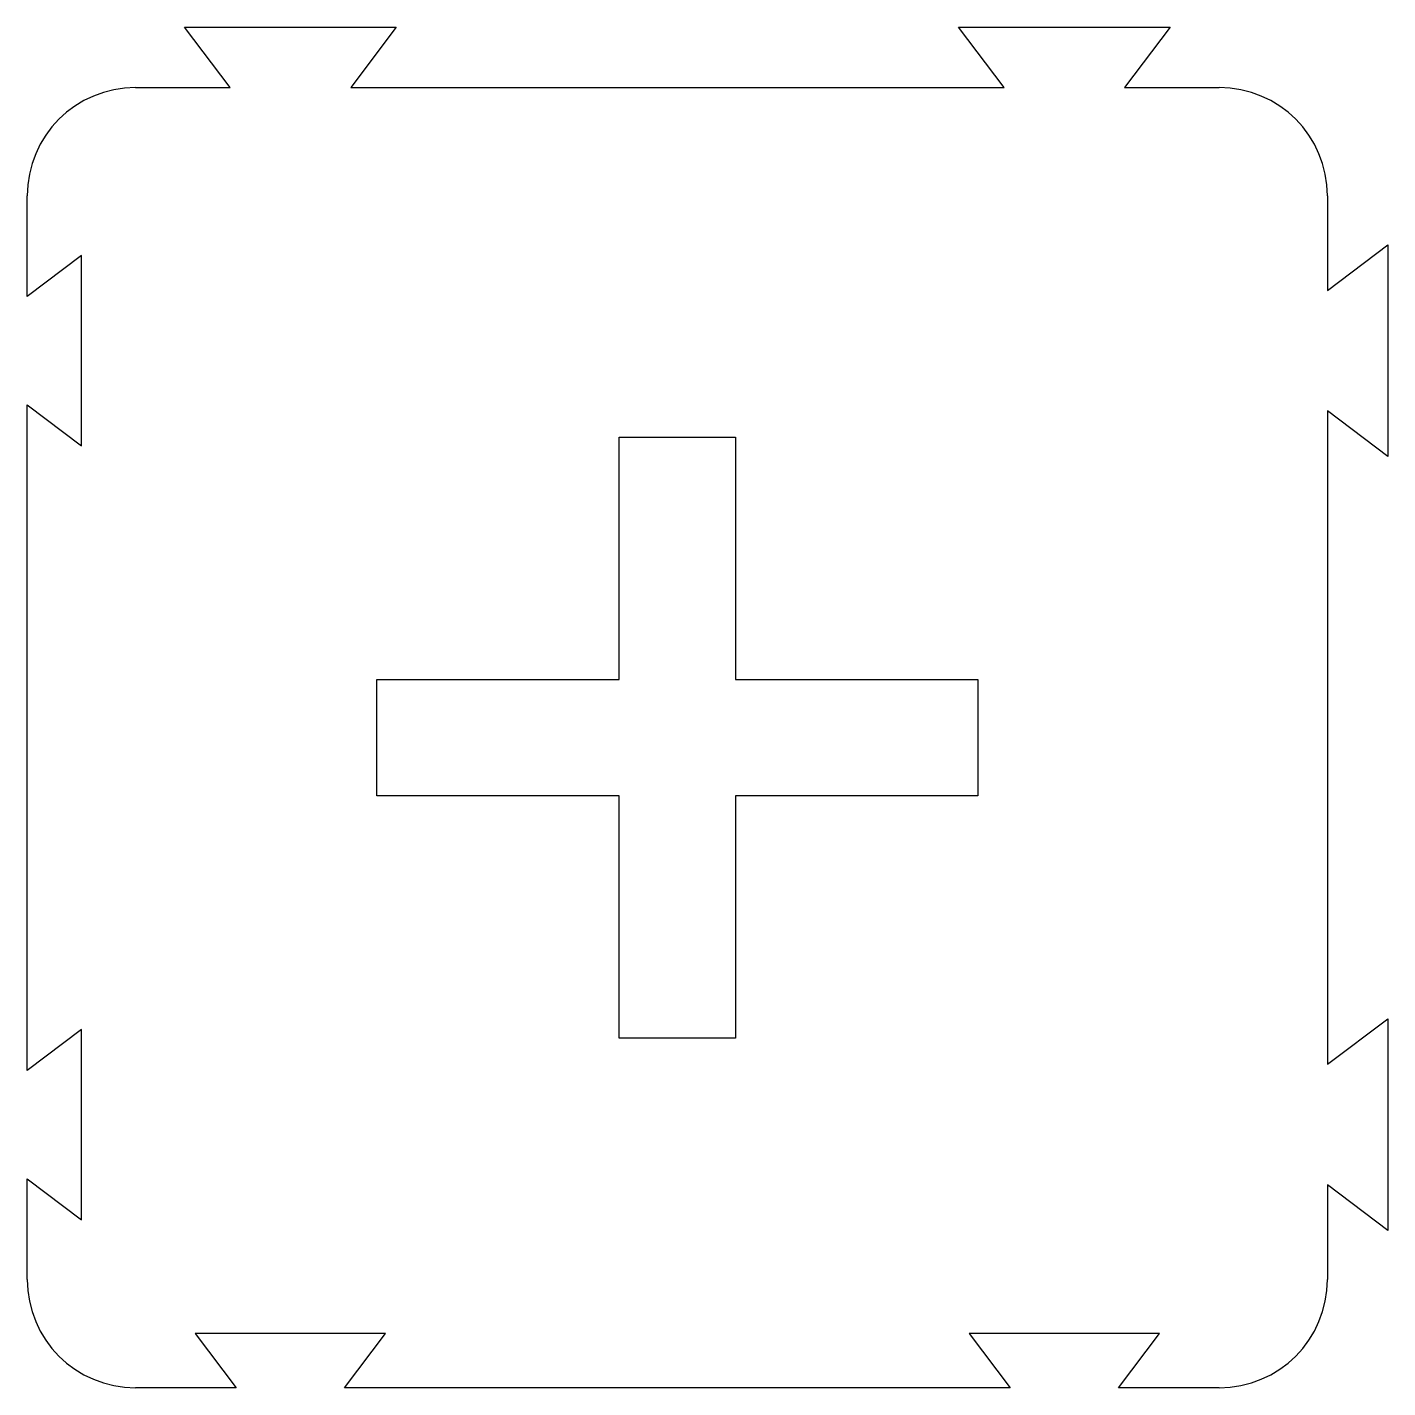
# Model space of a CAD drawing. Extents: x 0 to 33.3, y -31.8 to 1.5.
import ezdxf

# ---------------------------------------------------------------- set-up
doc = ezdxf.new("R2010")
doc.units = 0
doc.layers.add('Shape2DView001', color=7, linetype='CONTINUOUS')

msp = doc.modelspace()

# ---------------------------------------------------------------- linework, layer by layer
at = {"layer": 'Shape2DView001'}
for p, q in [((3.84751, 1.475), (9.02392, 1.475)), ((4.96071, 0), (3.84751, 1.475)), ((9.02392, 1.475), (7.91071, 0)), ((22.7761, 1.475), (27.9525, 1.475)), ((23.8893, 0), (22.7761, 1.475)), ((27.9525, 1.475), (26.8393, 0)), ((2.65, 0), (4.96071, 0)), ((7.91071, 0), (23.8893, 0)), ((26.8393, 0), (29.15, 0)), ((0, -5.11071), (0, -2.65)), ((31.8, -2.65), (31.8, -4.96071)), ((31.8, -4.96071), (33.275, -3.84751)), ((33.275, -3.84751), (33.275, -9.02392)), ((1.325, -4.11071), (0, -5.11071)), ((1.325, -8.76071), (1.325, -4.11071)), ((0, -24.0393), (0, -7.76071)), ((0, -7.76071), (1.325, -8.76071)), ((31.8, -7.91071), (31.8, -23.8893)), ((33.275, -9.02392), (31.8, -7.91071)), ((14.475, -14.475), (14.475, -8.55)), ((14.475, -8.55), (17.325, -8.55)), ((17.325, -8.55), (17.325, -14.475)), ((8.55, -14.475), (14.475, -14.475)), ((8.55, -17.325), (8.55, -14.475)), ((17.325, -14.475), (23.25, -14.475)), ((23.25, -14.475), (23.25, -17.325)), ((14.475, -17.325), (8.55, -17.325)), ((14.475, -23.25), (14.475, -17.325)), ((23.25, -17.325), (17.325, -17.325)), ((17.325, -17.325), (17.325, -23.25)), ((31.8, -23.8893), (33.275, -22.7761)), ((33.275, -22.7761), (33.275, -27.9525)), ((1.325, -23.0393), (0, -24.0393)), ((1.325, -27.6893), (1.325, -23.0393)), ((17.325, -23.25), (14.475, -23.25)), ((0, -29.15), (0, -26.6893)), ((0, -26.6893), (1.325, -27.6893)), ((31.8, -26.8393), (31.8, -29.15)), ((33.275, -27.9525), (31.8, -26.8393)), ((8.76071, -30.475), (4.11071, -30.475)), ((4.11071, -30.475), (5.11071, -31.8)), ((7.76071, -31.8), (8.76071, -30.475)), ((27.6893, -30.475), (23.0393, -30.475)), ((23.0393, -30.475), (24.0393, -31.8)), ((26.6893, -31.8), (27.6893, -30.475)), ((5.11071, -31.8), (2.65, -31.8)), ((24.0393, -31.8), (7.76071, -31.8)), ((29.15, -31.8), (26.6893, -31.8))]:
    msp.add_line(p, q, dxfattribs=at)
for centre, start, end in [((2.65, -2.65), 90, 180), ((29.15, -2.65), 0, 90), ((2.65, -29.15), 180, -90), ((29.15, -29.15), -90, 0)]:
    msp.add_arc(centre, 2.65, start, end, dxfattribs=at)

doc.saveas('drawing.dxf')
